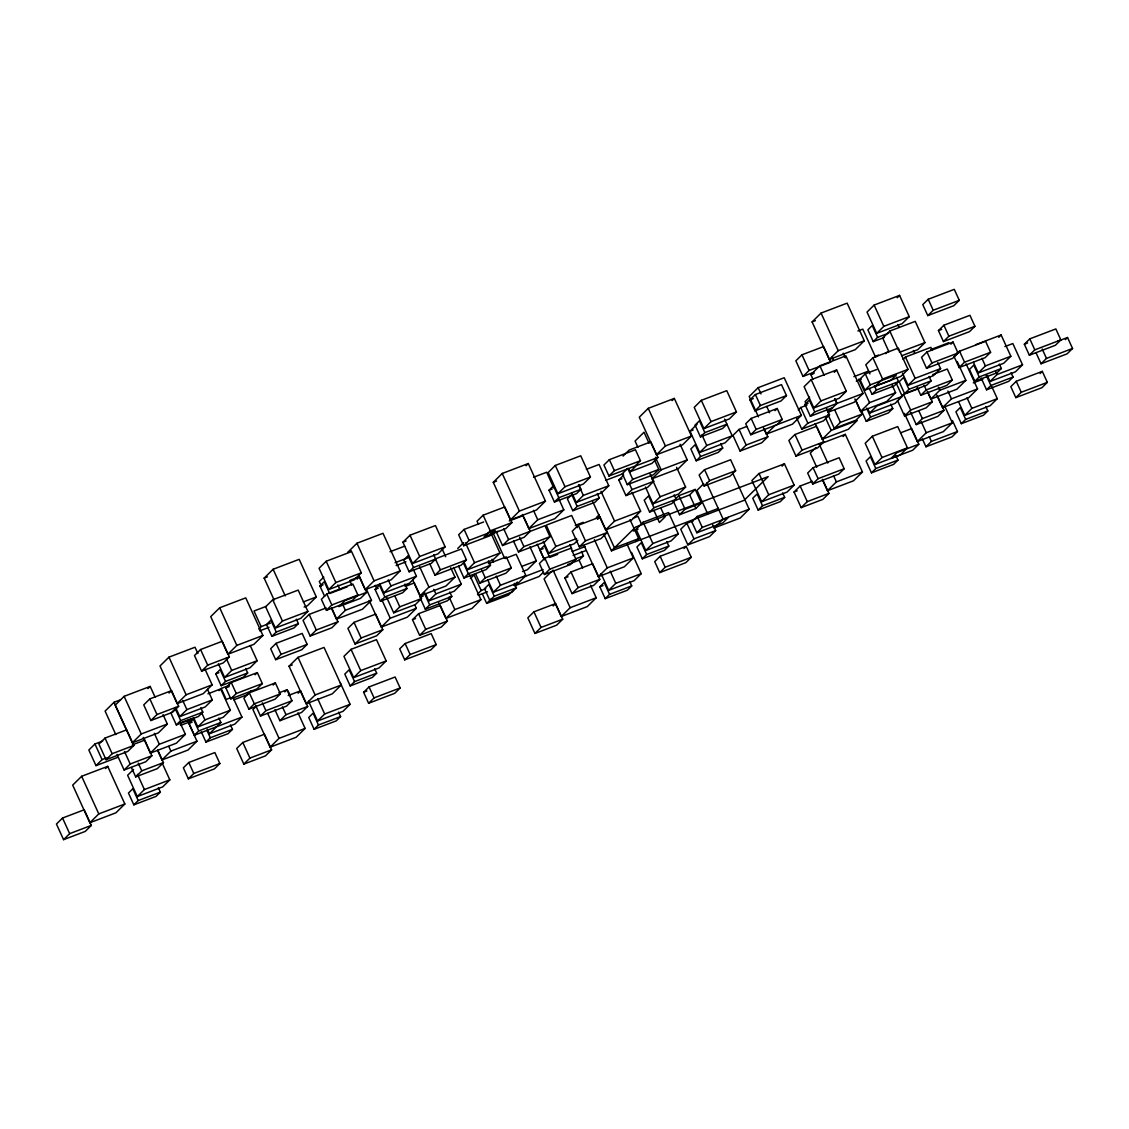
<?xml version="1.0" encoding="UTF-8"?>
<svg xmlns="http://www.w3.org/2000/svg" width="1129" height="1129" viewBox="0 0 1129 1129"><rect width="100%" height="100%" fill="white"/><g stroke="black" fill="none" stroke-linecap="round" stroke-linejoin="round"><path stroke-width="1.5" d="M120.577 699.782L114.057 702.266L105.096 711.101L115.807 734.612M155.195 697.397L150.185 686.418L124.119 696.339L115.158 705.188L132.305 742.797L158.37 732.876L167.332 724.042L163.042 714.629M197.871 653.508L195.021 647.227L168.955 657.149L159.993 665.983L177.14 703.607L203.192 693.686L212.153 684.851L205.012 669.172M219.689 607.783L210.728 616.617L227.86 654.227L253.926 644.32L262.888 635.472L245.755 597.862L219.689 607.783L236.822 645.393L227.86 654.227M147.941 688.634L150.185 686.418M102.697 741.061L94.949 743.997L88.852 750.009L95.979 765.631L117.656 757.376M274.149 600.049L264.158 578.104L273.119 569.27L299.171 559.349L316.318 596.959L307.356 605.793L304.096 607.035M126.702 729.828L105.011 738.084L98.929 744.096L106.041 759.704L127.718 751.462L133.815 745.45L127.408 731.394M149.847 698.893L143.75 704.891L150.877 720.514L172.554 712.272L178.65 706.26L171.523 690.638L149.847 698.893L156.973 714.516L150.877 720.514M200.581 649.528L194.484 655.526L201.597 671.148L223.288 662.892L229.37 656.895L222.258 641.272L200.581 649.528L207.694 665.136L201.597 671.148M81.655 776.286L72.693 785.135L89.826 822.745L115.892 812.824L124.853 803.989L107.721 766.365L81.655 776.286L98.787 813.91L89.826 822.745M169.082 693.037L171.523 690.638M95.979 765.631L102.076 759.619L106.719 757.855M106.041 759.704L112.138 753.706L133.815 745.45M272.752 599.781L265.64 606.781L275.335 628.049L300.766 618.367L307.864 611.368L298.183 590.1L272.752 599.781L282.433 621.049L275.335 628.049M105.477 768.581L107.721 766.365M132.305 742.797L141.266 733.963L167.332 724.042M177.14 703.607L186.102 694.772L212.153 684.851M62.547 818.031L56.45 824.043L63.563 839.651L85.254 831.41L91.336 825.398L84.223 809.775L62.547 818.031L69.659 833.654L63.563 839.651M326.182 561.268L319.07 568.268L328.765 589.536L354.196 579.854L361.294 572.855L351.613 551.587L326.182 561.268L335.863 582.536L328.765 589.536M258.682 629.036L261.124 626.623L270.41 623.095M215.766 673.9L220.127 669.596L225.518 681.422L221.157 685.712L215.766 673.9L218.927 672.701M116.979 754.384L124.091 770.006L130.188 763.994L151.865 755.753L145.458 741.697M175.63 707.502L179.779 716.605L186.878 709.605L212.308 699.924L207.468 689.297M358.712 575.578L365.133 589.677L391.198 579.756L400.16 570.921L383.013 533.311L356.962 543.232L347.986 552.067L351.246 550.825M323.783 577.088L319.295 581.506L321.44 586.205M180.682 720.612L175.291 708.786L170.931 713.091L176.322 724.903L180.682 720.612L202.825 712.187L200.807 707.742M218.377 663.753L224.615 677.414L231.713 670.414L257.144 660.733L250.215 645.548M133.532 769.456L127.619 775.284L137.301 796.552L162.731 786.871L169.83 779.871L162.223 763.176M143.214 737.42L150.355 753.099L159.316 744.251L185.382 734.33L180.386 723.364M324.644 596.352L319.93 586.007L324.291 581.717L329.668 593.529L347.069 586.911M276.238 632.042L270.861 620.23L266.5 624.535L271.877 636.347L276.238 632.042L298.381 623.617L296.362 619.186M151.865 755.753L145.768 761.75L124.091 770.006M219.026 690.595L221.199 688.45L229.342 685.345M192.763 718.1L188.402 722.405L180.485 725.411M212.308 699.924L205.21 706.923L179.779 716.605M188.995 723.393L193.355 719.088L198.732 730.915L194.371 735.205L188.995 723.393L192.156 722.179M131.416 767.508L135.678 776.879L141.774 770.867L163.451 762.625L157.764 750.122M225.828 687.886L231.262 682.523L257.327 672.602L262.337 683.595L256.904 688.944L230.838 698.865L225.828 687.886L229.088 686.644M202.825 712.187L198.464 716.478L176.322 724.903M257.144 660.733L250.031 667.733L224.615 677.414M276.097 643.332L270.664 648.695L275.659 659.675L301.725 649.754L307.159 644.405L302.163 633.411L276.097 643.332L281.093 654.326L275.659 659.675M326.817 593.967L321.384 599.33L326.394 610.309L352.46 600.388L357.893 595.025L352.883 584.046L326.817 593.967L331.827 604.946L326.394 610.309M185.382 734.33L176.42 743.178L150.355 753.099M245.642 668.551L247.66 672.983L243.299 677.287L221.157 685.712M298.381 623.617L294.02 627.922L271.877 636.347M326.182 607.924L309.148 614.402L303.052 620.414L310.179 636.036L331.855 627.78L337.952 621.769L331.545 607.712M157.651 750.559L161.941 759.958L170.902 751.124L196.968 741.203L187.682 720.838M193.68 717.79L197.829 726.907L204.928 719.907L230.358 710.226L220.663 688.958L207.948 693.799M163.451 762.625L157.354 768.623L135.678 776.879M230.838 698.865L236.271 693.516L262.337 683.595M255.154 674.747L257.327 672.602M357.089 579.121L359.53 576.721L366.643 592.33L360.546 598.342L338.869 606.598L344.966 600.586L366.643 592.33M137.301 796.552L144.399 789.552L169.83 779.871M196.968 741.203L188.007 750.037L161.941 759.958M138.204 800.56L132.827 788.734L128.466 793.038L133.843 804.85L138.204 800.56L160.36 792.135L158.328 787.703M230.358 710.226L223.26 717.225L197.829 726.907M251.174 690.581L246.828 694.871L233.802 699.825M249.311 692.825L243.878 698.188L248.888 709.167L274.954 699.246L280.387 693.883L275.377 682.904L249.311 692.825L254.321 703.804L248.888 709.167M402.912 542.23L410.01 535.231L435.441 525.549L445.136 546.817L438.038 553.817L412.607 563.498L402.912 542.23L406.101 541.017M207.341 729.221L209.415 733.779L220.875 722.475L218.857 718.044M310.179 636.036L316.275 630.024L337.952 621.769M201.244 731.733L205.958 742.078L210.319 737.773L232.461 729.348L230.443 724.917M188.797 762.484L183.364 767.833L188.36 778.812L214.425 768.891L219.859 763.543L214.849 752.563L188.797 762.484L193.793 773.464L188.36 778.812M365.133 589.677L374.094 580.842L400.16 570.921M160.36 792.135L156 796.425L133.843 804.85M331.432 608.15L336.442 619.115L345.403 610.281L371.469 600.36L366.459 589.38M289.024 666.181L298 657.346L324.051 647.425L341.198 685.035L332.236 693.869L306.171 703.79L289.024 666.181L292.284 664.939M273.204 685.049L275.377 682.904M232.955 697.355L241.945 717.098L234.846 724.098L209.415 733.779M232.461 729.348L228.1 733.652L205.958 742.078M256.311 706.26L252.952 709.577L270.085 747.186L296.151 737.265L305.112 728.431L297.971 712.752M375.068 589.409L379.429 585.104L384.82 596.931L380.459 601.221L375.068 589.409L378.229 588.209M371.469 600.36L362.494 609.194L336.442 619.115M493.274 482.309L502.236 473.46L528.301 463.539L545.448 501.163L536.487 509.998L510.421 519.919L493.274 482.309L496.534 481.067M412.607 563.498L419.706 556.498L445.136 546.817M354.012 622.361L347.915 628.373L355.028 643.996L376.705 635.74L382.802 629.728L375.689 614.12L354.012 622.361L361.125 637.984L355.028 643.996M379.753 583.82L383.916 592.923L391.015 585.923L416.446 576.256L413.666 570.173M284.79 691.922L286.964 689.777L291.974 700.756L286.54 706.119L260.474 716.04L255.464 705.06M260.474 716.04L265.908 710.677L291.974 700.756M413.51 567.492L408.119 555.68L403.759 559.97L409.15 571.796L413.51 567.492L435.653 559.067L433.635 554.635M242.806 742.473L236.709 748.485L243.822 764.107L265.513 755.851L271.595 749.839L264.482 734.217L242.806 742.473L249.918 758.095L243.822 764.107M526.058 465.755L528.301 463.539M416.446 576.256L409.333 583.256L383.916 592.923M483.635 521.979L464.09 529.416L458.656 534.765L463.666 545.759L489.732 535.838L495.165 530.475L469.099 540.396L463.666 545.759M298.127 693.234L300.568 690.821L307.681 706.444L301.584 712.455L279.907 720.711L274.926 709.774M435.653 559.067L431.292 563.371L409.15 571.796M404.944 584.074L406.962 588.505L402.601 592.796L380.459 601.221M511.931 522.572L490.254 530.828L484.158 536.825L505.834 528.584L511.931 522.572L504.804 506.949L483.127 515.205L477.031 521.217L478.456 524.336M351.048 649.344L343.95 656.344L353.645 677.612L379.076 667.931L386.174 660.931L376.479 639.663L351.048 649.344L360.744 670.598L353.645 677.612M279.907 720.711L286.004 714.699L307.681 706.444M457.739 548.454L463.652 542.612M386.57 597.199L393.696 612.821L399.793 606.809L421.47 598.553L414.343 582.931L405.057 586.473M369.155 600.43L381.292 627.075L390.253 618.24L416.319 608.319L414.893 605.186M429.966 564.204L434.961 575.183L440.395 569.835L466.46 559.913L461.465 548.934L435.399 558.855L440.395 569.835M306.171 703.79L315.132 694.956L341.198 685.035M412.805 580.221L419.96 595.9L428.921 587.066L454.987 577.145L450.697 567.746M421.018 596.295L424.292 593.078L429.669 604.89L425.308 609.194L420.595 598.85M555.299 465.458L548.2 472.458L557.895 493.726L583.326 484.045L590.425 477.045L580.729 455.791L555.299 465.458L564.994 486.726L557.895 493.726M270.085 747.186L279.046 738.352L305.112 728.431M421.47 598.553L415.373 604.565L393.696 612.821M416.319 608.319L407.357 617.154L381.292 627.075M490.917 535.372L493.161 533.156L498.044 531.293M466.46 559.913L461.027 565.262L434.961 575.183M510.421 519.919L519.382 511.084L545.448 501.163M425.308 593.304L428.766 600.896L435.865 593.896L461.295 584.215L453.689 567.506M454.987 577.145L446.011 585.979L419.96 595.9M412.494 619.708L418.591 613.696L440.268 605.454L447.394 621.077L441.298 627.075L419.621 635.331L412.494 619.708L415.599 618.523M463.963 562.115L467.434 569.722L474.533 562.722L499.964 553.041L490.96 533.283M354.548 681.606L349.157 669.793L344.797 674.084L350.188 685.91L354.548 681.606L376.691 673.18L374.673 668.749M549.047 490.212L553.408 485.907L558.799 497.734L554.438 502.024L549.047 490.212L552.208 489.012M308.57 701.25L317.559 721.008L324.658 714.008L350.089 704.327L340.408 683.059M458.586 566.193L463.977 578.02L468.337 573.715L490.48 565.29L488.462 560.859M318.463 725.001L313.086 713.189L308.725 717.479L314.102 729.306L318.463 725.001L340.605 716.576L338.587 712.145M461.295 584.215L454.197 591.215L428.766 600.896M496.111 531.463L502.518 545.519L508.614 539.521L530.291 531.265L523.884 517.209M449.794 592.033L451.812 596.465L447.451 600.769L425.308 609.194M470.398 578.5L474.053 574.887L481.166 590.509L477.511 594.122M405.128 643.53L399.694 648.879L404.704 659.858L430.77 649.937L436.203 644.588L431.193 633.609L405.128 643.53L410.137 654.51L404.704 659.858M376.691 673.18L372.33 677.471L350.188 685.91M499.964 553.041L492.851 560.04L467.434 569.722M648.258 408.345L639.296 417.18L656.443 454.789L682.509 444.868L691.47 436.034L674.323 398.424L648.258 408.345L665.404 445.955L656.443 454.789M419.621 635.331L425.718 629.319L447.394 621.077M490.48 565.29L486.119 569.581L463.977 578.02M350.089 704.327L342.99 711.326L317.559 721.008M522.36 514.499L528.781 528.612L537.743 519.763L563.808 509.842L558.813 498.877M363.609 692.275L369.042 686.926L395.108 677.005L400.118 687.984L394.684 693.347L368.618 703.268L363.609 692.275L366.869 691.033M340.605 716.576L336.244 720.866L314.102 729.306M530.291 531.265L524.195 537.263L502.518 545.519M475.535 573.744L479.825 583.157L485.258 577.794L511.324 567.873L506.314 556.893L488.391 563.71M438.729 602.745L445.884 618.41L454.846 609.575L480.912 599.654L469.481 574.576M609.378 459.658L603.944 465.007L608.954 475.986L635.02 466.065L640.453 460.717L635.444 449.737L609.378 459.658L614.388 470.638L608.954 475.986M578.923 484.877L580.941 489.309L576.58 493.599L554.438 502.024M513.483 540.989L518.479 551.968L523.912 546.619L549.978 536.698L544.982 525.719L528.682 531.914M672.08 400.626L674.323 398.424M563.808 509.842L554.847 518.691L528.781 528.612M368.618 703.268L374.052 697.905L400.118 687.984M572.107 493.302L576.256 502.419L583.354 495.419L608.785 485.738L599.09 464.471L586.374 469.311M623.067 456.088L629.149 450.076L650.84 441.834L657.953 457.443L651.856 463.454L630.18 471.71L628.754 468.577M511.324 567.873L505.891 573.236L479.825 583.157M480.912 599.654L471.936 608.489L445.884 618.41M577.159 506.427L571.768 494.601L567.407 498.905L572.798 510.717L577.159 506.427L599.301 497.988L597.283 493.556M487.813 580.08L493.359 592.231L500.457 585.231L525.888 575.55L516.193 554.283L505.072 558.516M549.978 536.698L544.545 542.047L518.479 551.968M544.009 558.77L539.972 549.908L544.333 545.603L549.71 557.416L557.627 554.41M482.393 594.023L486.655 603.394L491.538 598.582M494.262 596.225L488.871 584.413L484.51 588.703L489.901 600.529L494.262 596.225L516.405 587.8L514.387 583.368M608.785 485.738L601.686 492.738L576.256 502.419M599.301 497.988L594.941 502.292L572.798 510.717M529.938 546.746L536.36 560.845L527.398 569.693L522.515 571.542M650.868 475.083L653.705 481.335L647.623 487.333L625.932 495.589L618.819 479.966L623.688 475.168M701.321 400.343L694.222 407.343L703.917 428.611L729.348 418.93L736.447 411.93L726.751 390.662L701.321 400.343L711.016 421.611L703.917 428.611M514.048 585.372L517.407 582.056M630.18 471.71L636.276 465.698L657.953 457.443M525.888 575.55L518.775 582.55L493.359 592.231M543.275 541.271L548.807 553.422L555.905 546.422L576.566 538.561M544.841 558.149L539.408 563.498L544.404 574.492L570.47 564.571L575.903 559.208L570.907 548.228L544.841 558.149L549.837 569.129L544.404 574.492M578.302 525.211L572.22 531.223L579.332 546.845L601.009 538.589L607.106 532.578L599.993 516.969L578.302 525.211L585.429 540.833L579.332 546.845M513.215 590.34L508.346 595.138L486.655 603.394M516.405 587.8L512.044 592.104L489.901 600.529M632.748 479.317L627.738 468.337L622.305 473.7L627.315 484.68L632.748 479.317L658.814 469.396L654.524 459.983M596.31 517.604L599.33 514.626M543.472 572.135L538.985 576.552L514.556 585.852M597.551 519.368L599.993 516.969M577.794 540.241L574.238 543.741L548.807 553.422M724.592 419.099L732.199 435.808L725.1 442.808L699.67 452.489L689.988 431.222L697.087 424.222M625.932 495.589L632.028 489.577L653.705 481.335M551.898 571.189L544.065 578.923L561.198 616.533L587.263 606.612L596.225 597.777L590.509 585.231M658.814 469.396L653.381 474.759L627.315 484.68M650.05 473.968L652.195 478.682L661.157 469.833L687.222 459.912L680.081 444.247M812.104 321.92L821.065 313.072L847.131 303.151L864.278 340.775L855.302 349.609L829.25 359.53L812.104 321.92L815.364 320.678M592.739 501.713L605.596 529.924L614.557 521.09L640.623 511.169L632.042 492.357M700.46 436.909L704.821 432.605L726.963 424.179L722.602 428.484L700.46 436.909L695.069 425.083L699.43 420.792L704.821 432.605M567.689 564.5L579.092 560.167L583.453 555.863L581.421 551.432M564.923 577.992L571.006 571.98L592.697 563.724L599.809 579.346L593.713 585.358L572.036 593.614L564.923 577.992L568.014 576.806M763.486 427.849L766.337 434.115L792.403 424.208L801.364 415.359L784.218 377.749L758.152 387.67L749.19 396.505L758.476 416.883M687.222 459.912L678.261 468.761L652.195 478.682M533.918 611.819L527.822 617.831L534.934 633.454L556.625 625.198L562.708 619.186L555.595 603.563L533.918 611.819L541.031 627.442L534.934 633.454M749.966 399.878L755.4 394.529L781.466 384.608L786.476 395.587L781.042 400.95L754.976 410.871L749.966 399.878L753.226 398.65M699.67 452.489L706.768 445.489L732.199 435.808M640.623 511.169L631.661 520.003L605.596 529.924M802.987 376.437L809.084 370.439L830.761 362.183L823.634 346.561L801.957 354.816L795.86 360.828L802.987 376.437L813.826 372.316M700.573 456.483L695.196 444.671L690.835 448.975L696.212 460.787L700.573 456.483L722.715 448.058L720.697 443.626M645.449 487.036L653.07 503.746L660.169 496.746L685.599 487.065L676.596 467.321M553.154 605.977L555.595 603.563M653.973 507.74L648.582 495.927L644.222 500.218L649.612 512.044L653.973 507.74L676.116 499.314L674.098 494.883M611.452 550.825L635.5 527.116L768.186 476.621L744.138 500.316L611.452 550.825L604.241 535.005M754.976 410.871L760.41 405.509L786.476 395.587M643.177 522.247L636.079 529.247L645.774 550.515L671.205 540.833L678.303 533.834L668.608 512.566L643.177 522.247L652.872 543.515L645.774 550.515M572.036 593.614L578.133 587.602L599.809 579.346M746.791 426.466L739.043 429.415L732.961 435.413L740.074 451.036L761.75 442.78L767.847 436.782L764.291 428.964M776.794 424.829L782.228 419.466L777.218 408.486L751.152 418.407L745.719 423.77L750.729 434.75L801.364 415.359M722.715 448.058L718.354 452.362L696.212 460.787M685.599 487.065L678.501 494.065L653.07 503.746M704.552 469.664L699.119 475.013L704.129 486.006L730.195 476.085L735.628 470.722L730.618 459.743L704.552 469.664L709.562 480.644L704.129 486.006M675.537 498.933L678.854 495.659L695.21 489.436L701.405 503.04L695.873 508.502L679.517 514.725L673.321 501.121L689.664 494.897L695.21 489.436M676.116 499.314L671.755 503.619L649.612 512.044M584.018 545.349L598.299 576.693L607.261 567.859L633.327 557.938L626.891 543.825M874.128 305.07L867.03 312.07L876.725 333.337L902.156 323.656L909.254 316.656L899.559 295.403L874.128 305.07L883.824 326.337L876.725 333.337M635.655 541.61L638.675 538.632L630.024 519.65M561.198 616.533L570.159 607.698L596.225 597.777M813.021 379.316L810.876 374.616L819.837 365.768L845.903 355.861L863.05 393.471L854.074 402.305L828.023 412.226L826.583 409.093M750.729 434.75L756.162 429.387L782.228 419.466M775.044 410.631L777.218 408.486M829.25 359.53L838.212 350.696L864.278 340.775M703.706 483.72L696.988 490.339L707.7 513.85M599.838 586.826L604.198 582.522L609.575 594.348L605.215 598.652L599.838 586.826L602.999 585.626M811.215 379.669L804.116 386.668L813.811 407.936L839.242 398.255L846.341 391.255L836.645 369.987L811.215 379.669L820.91 400.936L813.811 407.936M740.074 451.036L746.17 445.024L767.847 436.782M897.188 297.731L899.559 295.403M633.327 557.938L624.365 566.772L598.299 576.693M679.517 514.725L685.063 509.264L701.405 503.04M766.337 434.115L775.298 425.28M601.065 573.645L608.672 590.34L615.771 583.34L641.201 573.673L631.52 552.406M646.677 554.508L641.286 542.696L636.925 546.986L642.316 558.813L646.677 554.508L668.82 546.083L666.802 541.652M834.289 372.33L836.645 369.987M809.592 397.182L805.104 401.599L806.529 404.732M798.288 409.912L800.729 407.513L806.925 405.156M804.963 404.422L809.324 400.118L814.715 411.93L810.354 416.234L804.963 404.422L808.138 403.208M693.037 520.892L686.841 523.249L680.745 529.247L687.871 544.87L709.548 536.614L715.645 530.616L713.514 525.931M877.628 337.345L872.237 325.519L867.876 329.823L873.267 341.635L877.628 337.345L888.692 333.126M718.439 508.375L697.256 516.433L691.823 521.781L696.833 532.761L722.899 522.84L728.332 517.491L702.266 527.412L696.833 532.761M668.82 546.083L664.459 550.373L642.316 558.813M641.201 573.673L634.103 580.673L608.672 590.34M660.155 556.272L654.721 561.621L659.731 572.601L685.797 562.679L691.23 557.331L686.22 546.351L660.155 556.272L665.164 567.252L659.731 572.601M901.916 355.691L917.821 349.637L924.919 342.637L915.224 321.37L889.793 331.051L882.695 338.051L888.918 351.726M629.7 581.491L631.718 585.923L627.357 590.213L605.215 598.652M928.207 299.27L922.774 304.618L927.784 315.598L953.836 305.677L959.269 300.328L954.273 289.349L928.207 299.27L933.217 310.249L927.784 315.598M816.634 426.254L794.957 434.51L788.861 440.508L795.987 456.13L817.664 447.888L823.761 441.876L817.354 427.82M908.026 369.366L882.596 379.034L875.497 386.033L900.914 376.366L908.026 369.366L898.331 348.099L872.9 357.78L865.802 364.78L869.951 373.882M796.778 418.21L801.759 429.147L807.856 423.135L829.533 414.879L826.682 408.627M759.013 473.503L751.914 480.502L761.609 501.77L787.04 492.089L794.139 485.089L784.443 463.821L759.013 473.503L768.708 494.77L761.609 501.77M684.047 548.482L686.22 546.351M687.871 544.87L693.968 538.858L715.645 530.616M885.729 353.645L887.902 351.5M876.697 369.522L865.294 373.854L859.861 379.217L864.87 390.197L890.936 380.275L896.37 374.913L870.304 384.834L864.87 390.197M828.023 412.226L836.984 403.392L834.839 398.692M712.709 524.816L714.135 527.963L723.096 519.114L749.162 509.193L732.735 473.15M829.533 414.879L823.436 420.891L801.759 429.147M782.072 466.164L784.443 463.821M795.987 456.13L802.084 450.132L823.761 441.876M749.162 509.193L740.201 518.042L714.135 527.963M822.251 439.223L831.212 430.389L857.278 420.468L848.316 429.302L822.251 439.223L815.11 423.544M903.087 359.361L905.458 357.032L930.889 347.351L932.272 350.385M827.91 414.329L834.317 428.399L840.413 422.387L862.09 414.131L855.683 400.075M815.886 447.578L810.283 453.11L816.719 467.208M869.344 388.432L872.04 394.331L876.4 390.041L898.543 381.616L896.525 377.185M938.439 330.599L943.872 325.237L969.938 315.316L974.934 326.295L969.501 331.658L943.449 341.579L938.439 330.599L941.699 329.358M762.512 505.778L757.122 493.952L752.761 498.256L758.152 510.068L762.512 505.778L784.655 497.339L782.637 492.907M854.865 398.946L860.58 411.478L869.542 402.644L895.607 392.723L892.037 384.89M862.09 414.131L855.994 420.143L834.317 428.399M926.98 351.966L921.546 357.314L926.542 368.294L952.608 358.373L958.041 353.024L953.045 342.045L926.98 351.966L931.975 362.945L926.542 368.294M898.543 381.616L894.182 385.906L872.04 394.331M843.081 436.556L845.311 434.355L862.457 471.964L853.496 480.799L827.43 490.72L822.434 479.754M813.092 467.688L807.658 473.051L812.668 484.031L838.734 474.109L844.167 468.747L839.157 457.767L813.092 467.688L818.102 478.668L812.668 484.031M867.651 408.472L869.725 413.031L876.824 406.031L902.254 396.35L896.017 382.689M784.655 497.339L780.294 501.643L758.152 510.068M943.449 341.579L948.882 336.216L974.934 326.295M822.533 479.317L828.94 493.373L822.843 499.385L801.167 507.641L794.054 492.018L800.151 486.006L812.527 481.293M861.554 410.984L866.268 421.329L870.628 417.038L892.771 408.599L890.753 404.168M895.607 392.723L886.632 401.557L860.58 411.478M902.508 373.149L908.055 385.299L915.153 378.3L940.584 368.618L937.804 362.536M950.872 344.176L953.045 342.045M898.67 399.214L903.539 394.416L919.02 388.517M908.958 389.293L903.567 377.481L899.206 381.771L904.597 393.598L908.958 389.293L931.1 380.868L929.082 376.437M902.254 396.35L895.156 403.349L869.725 413.031M892.771 408.599L888.41 412.904L866.268 421.329M940.584 368.618L933.485 375.618L908.055 385.299M872.322 436.274L865.209 443.274L874.904 464.541L900.335 454.86L907.434 447.86L897.738 426.593L872.322 436.274L882.003 457.541L874.904 464.541M959.537 351.218L954.104 356.566L959.114 367.56L985.165 357.639L990.599 352.276L985.603 341.297L959.537 351.218L964.547 362.197L959.114 367.56M801.167 507.641L807.263 501.629L828.94 493.373M931.1 380.868L926.74 385.158L904.597 393.598M917.2 387.445L920.784 395.291L926.217 389.942L952.283 380.021L947.273 369.028L932.61 374.616M827.43 490.72L836.391 481.885L862.457 471.964M897.442 400.414L904.569 416.036L910.651 410.039L932.342 401.783L928.066 392.412M927.248 391.283L930.818 399.13L939.794 390.295L965.845 380.374L957.279 361.562M952.283 380.021L946.85 385.37L920.784 395.291M932.342 401.783L926.246 407.795L904.569 416.036M998.77 337.331L1001.141 334.988L1010.836 356.256L1003.723 363.256L978.293 372.937L973.452 362.31M910.567 412.099L916.254 424.603L922.351 418.591L944.027 410.335L937.62 396.279M875.808 468.535L870.431 456.723L866.07 461.013L871.447 472.839L875.808 468.535L897.95 460.11L895.932 455.679M965.845 380.374L956.884 389.209L930.818 399.13M936.802 395.15L942.517 407.682L951.479 398.847L977.545 388.926L966.114 363.848M978.293 372.937L985.405 365.937L1010.836 356.256M944.027 410.335L937.945 416.347L916.254 424.603M979.21 376.945L973.819 365.119L969.458 369.423L974.849 381.235L979.21 376.945L1001.352 368.506L999.334 364.074M897.95 460.11L893.589 464.4L871.447 472.839M904.442 413.355L917.298 441.566L926.26 432.732L952.326 422.81L944.465 405.565M918.808 444.219L912.712 450.231L891.035 458.473L897.132 452.475L918.808 444.219L911.682 428.597L900.843 432.717M977.545 388.926L968.583 397.761L942.517 407.682M1024.356 344.218L1029.789 338.855L1055.855 328.934L1060.851 339.928L1055.417 345.276L1029.352 355.198L1024.356 344.218L1027.616 342.976M1001.352 368.506L996.992 372.81L974.849 381.235M987.226 375.421L989.992 381.503L997.09 374.503L1022.521 364.822L1012.84 343.555L1004.881 346.575M922.393 438.955L925.963 446.788L931.397 441.439L957.463 431.518L952.453 420.538M952.326 422.81L943.35 431.645L917.298 441.566M981.157 377.975L986.534 389.801L990.895 385.497L1013.038 377.072L1011.019 372.641M958.535 401.712L964.773 415.373L971.871 408.373L997.302 398.692L991.756 386.541M1029.352 355.198L1034.785 349.849L1060.851 339.928M965.676 419.381L960.285 407.555L955.924 411.859L961.315 423.671L965.676 419.381L987.819 410.942L985.8 406.511M1022.521 364.822L1015.423 371.822L989.992 381.503M957.463 431.518L952.029 436.867L925.963 446.788M1013.038 377.072L1008.677 381.376L986.534 389.801M997.302 398.692L990.189 405.692L964.773 415.373M1016.255 381.292L1010.822 386.654L1015.818 397.634L1041.884 387.713L1047.317 382.364L1042.321 371.37L1016.255 381.292L1021.251 392.285L1015.818 397.634M987.819 410.942L983.458 415.246L961.315 423.671M1065.367 339.646L1067.54 337.5L1072.55 348.48L1067.117 353.843L1041.051 363.764L1036.041 352.77M1041.051 363.764L1046.484 358.401L1072.55 348.48M1040.148 373.516L1042.321 371.37M857.913 330.995L862.796 329.132L875.652 357.343M883.824 326.337L909.254 316.656M933.217 310.249L959.269 300.328M873.267 341.635L884.332 337.43M264.158 578.104L267.404 576.863M533.636 477.2L546.662 472.232L553.803 487.911M810.876 374.616L814.136 373.374M875.201 356.355L878.461 355.113M711.016 421.611L736.447 411.93M689.988 431.222L693.164 430.008M899.488 352.319L924.919 342.637M665.404 445.955L691.47 436.034M390.027 551.728L404.69 546.154M853.877 376.663L868.54 371.088M564.994 486.726L590.425 477.045M930.79 349.581L948.713 342.75M614.388 470.638L640.453 460.717M856.318 381.165L861.201 379.302M266.388 606.287L254.011 611.001L261.124 626.623M319.93 586.007L323.092 584.808M335.863 582.536L361.294 572.855M558.799 497.734L580.941 489.309M605.553 480.375L623.476 473.559M395.037 562.722L408.063 557.754M820.91 400.936L846.341 391.255M350.23 580.25L359.53 576.721M509.235 520.949L523.179 515.643M618.819 479.966L621.91 478.795M975.71 344.67L1001.141 334.988M396.11 565.587L405.89 561.875M957.152 352.558L960.412 351.317M303.292 601.926L316.318 596.959M931.975 362.945L958.041 353.024M814.715 411.93L863.05 393.471M810.354 416.234L832.496 407.809M282.433 621.049L307.864 611.368M964.547 362.197L990.599 352.276M259.67 630.871L268.97 627.329M331.827 604.946L357.893 595.025M236.822 645.393L262.888 635.472M384.82 596.931L406.962 588.505M1057.774 341.226L1067.54 337.5M207.694 665.136L229.37 656.895M575.296 525.366L583.241 522.346M709.562 480.644L735.628 470.722M973.297 382.872L982.837 379.245M539.972 549.908L543.134 548.694M820.882 443.655L845.311 434.355M419.932 597.368L423.093 596.168M633.059 518.155L637.941 516.292L641.526 524.138M281.093 654.326L307.159 644.405M585.429 540.833L607.106 532.578M521.697 566.433L536.36 560.845M225.518 681.422L247.66 672.983M429.669 604.89L451.812 596.465M572.262 551.474L584.977 546.634M633.186 530.997L638.068 529.134M481.166 590.509L485.809 588.745M573.109 555.454L585.824 550.613M156.973 714.516L178.65 706.26M361.125 637.984L382.802 629.728M523.517 577.018L543.063 569.581M478.174 595.35L487.46 591.808M575.536 558.869L583.453 555.863M549.837 569.129L575.903 559.208M1021.251 392.285L1047.317 382.364M638.675 538.632L614.472 547.847L605.821 528.866M231.092 697.567L226.195 699.43L221.199 688.45M768.708 494.77L794.139 485.089M818.102 478.668L844.167 468.747M180.104 722.913L191.182 718.707M652.872 543.515L678.303 533.834M882.003 457.541L907.434 447.86M794.054 492.018L797.145 490.833M132.361 744.844L145.048 740.031M278.821 692.881L286.964 689.777M254.321 703.804L280.387 693.883M288.177 695.535L300.568 690.821M198.732 730.915L220.875 722.475M360.744 670.598L386.174 660.931M194.371 735.205L241.945 717.098M410.137 654.51L436.203 644.588M665.164 567.252L691.23 557.331M609.575 594.348L631.718 585.923M541.031 627.442L562.708 619.186M193.793 773.464L219.859 763.543M98.787 813.91L124.853 803.989M249.918 758.095L271.595 749.839M69.659 833.654L91.336 825.398M1042.194 348.988L1046.484 358.401M1029.789 338.855L1034.785 349.849M995.707 371.455L997.09 374.503M981.934 358.345L985.405 365.937M986.181 375.153L990.895 385.497M943.872 325.237L948.882 336.216M967.017 397.747L971.871 408.373M947.908 391.015L951.479 398.847M938.354 387.148L939.794 390.295M913.417 350.456L914.758 353.419M897.753 324.489L899.093 327.438M924.072 385.229L926.217 389.942M905.458 357.032L915.153 378.3M889.793 331.051L898.797 350.794M918.794 410.787L922.351 418.591M929.252 436.725L931.397 441.439M921.25 421.752L926.26 432.732M903.539 394.416L910.651 410.039M872.9 357.78L882.596 379.034M874.382 385.61L876.4 390.041M865.294 373.854L870.304 384.834M858.83 379.132L869.542 402.644M843.165 353.165L845.296 357.865M866.592 408.176L870.628 417.038M821.065 313.072L838.212 350.696M832.059 357.286L833.484 360.433M819.837 365.768L824.128 375.181M834.839 399.073L836.857 403.505M834.712 409.898L840.413 422.387M801.957 354.816L809.084 370.439M825.497 417.843L831.212 430.389M819.259 444.276L827.825 463.073M833.541 475.619L836.391 481.885M800.729 407.513L807.856 423.135M794.957 434.51L802.084 450.132M758.152 387.67L761.017 393.936M766.732 406.482L769.583 412.748M800.151 486.006L807.263 501.629M755.4 394.529L760.41 405.509M751.152 418.407L756.162 429.387M739.043 429.415L746.17 445.024M701.928 434.863L706.768 445.489M706.669 483.071L723.096 519.114M689.664 494.897L695.873 508.502M697.256 516.433L702.266 527.412M678.854 495.659L685.063 509.264M686.841 523.249L693.968 538.858M649.02 443.189L644.024 432.224L635.062 441.058L637.913 447.324M655.455 457.301L661.157 469.833M651.856 478.513L660.169 496.746M660.804 507.951L664.939 517.026L659.407 522.487L653.889 510.393M629.178 483.339L632.028 489.577M600.981 491.313L614.557 521.09M578.514 484.793L583.354 495.419M610.239 571.189L615.771 583.34M594.404 539.648L607.261 567.859M577.187 527.624L571.655 515.473L546.224 525.154L555.905 546.422M579.092 560.167L582.663 568M569.835 544.559L571.867 548.99M571.006 571.98L578.133 587.602M533.467 510.364L537.743 519.763M553.027 570.089L570.159 607.698M537.235 544.206L544.376 559.885M502.236 473.46L519.382 511.084M519.622 537.206L523.912 546.619M503.633 528.584L508.614 539.521M493.161 533.156L504.592 558.234M483.127 515.205L490.254 530.828M492.046 559.236L493.486 562.369M496.294 576.115L500.457 585.231M464.09 529.416L469.099 540.396M481.688 569.947L485.258 577.794M465.529 542.964L474.533 562.722M463.624 563.371L468.337 573.715M442.131 548.934L445.701 556.766M449.13 597.043L454.846 609.575M410.01 535.231L419.706 556.498M433.79 589.338L435.865 593.896M419.635 566.687L428.921 587.066M418.591 613.696L425.718 629.319M388.249 579.854L391.015 585.923M394.797 595.872L399.793 606.809M356.962 543.232L374.094 580.842M375.251 585.33L376.691 588.463M381.687 599.428L390.253 618.24M349.792 580.673L351.811 585.104M337.853 584.963L339.984 589.648M342.539 604.015L345.403 610.281M369.042 686.926L374.052 697.905M309.148 614.402L316.275 630.024M273.119 569.27L285.256 595.914M317.743 698.809L324.658 714.008M298 657.346L315.132 694.956M287.98 690.821L290.111 695.52M282.448 706.895L286.004 714.699M267.629 713.274L279.046 738.352M262.337 702.831L265.908 710.677M226.167 658.263L231.713 670.414M231.262 682.523L236.271 693.516M201.47 712.314L204.928 719.907M206.96 730.392L210.319 737.773M168.955 657.149L186.102 694.772M182.729 700.488L186.878 709.605M168.757 746.424L170.902 751.124M154.32 733.285L159.316 744.251M124.119 696.339L141.266 733.963M114.057 702.266L126.914 730.477M138.218 763.063L141.774 770.867M137.484 774.367L144.399 789.552M124.5 751.505L130.188 763.994M105.011 738.084L112.138 753.706M94.949 743.997L102.076 759.619"/></g></svg>
